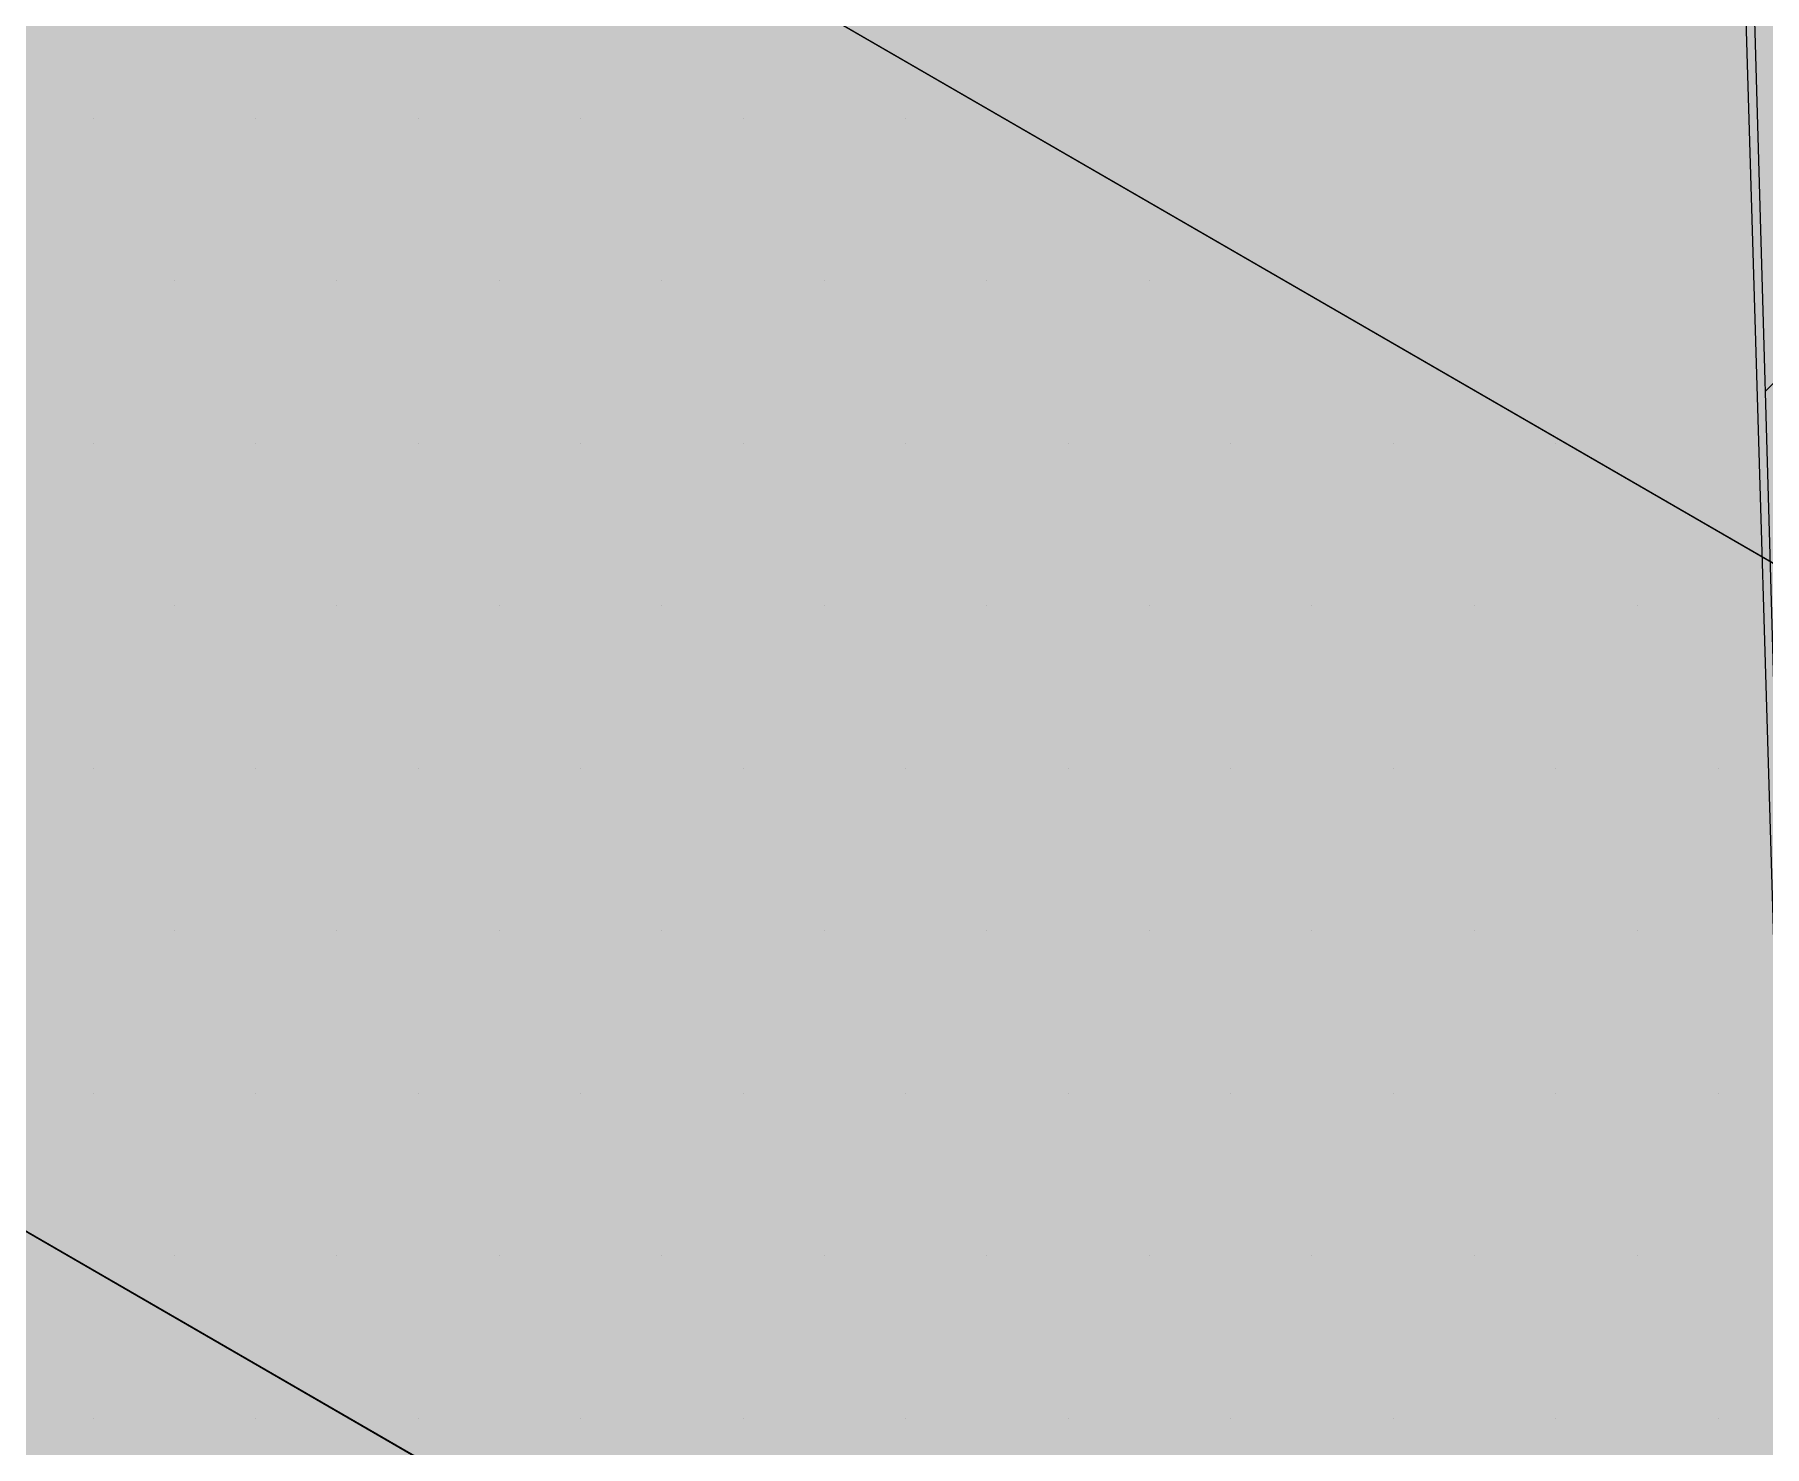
# Model space of a CAD drawing. Extents: x -1337 to 5791, y -3809 to 1769.
# Drawn here: x 732.51 to 746.88, y 1119.96 to 1131.69 of the extents above; entities that cross this region are included whole.
import ezdxf

# ---------------------------------------------------------------- set-up
doc = ezdxf.new("R2010")
doc.units = 0
doc.header["$MEASUREMENT"] = 0
for name, color, linetype, lineweight in [('.ATI-HATCH', 7, 'Continuous', 0), ('G-ANNO-TTLB', 7, 'Continuous', 0), ('TYVEK', 7, 'Continuous', 0)]:
    doc.layers.add(name, color=color, linetype=linetype, lineweight=lineweight)

# ---------------------------------------------------------------- blocks, each defined once
blk = doc.blocks.new('Block_88')
at = {"layer": '.ATI-HATCH'}
for points, knots in [([(699.603, 1114.952), (699.603, 1114.952), (728.372, 1098.309), (728.372, 1098.309), (728.372, 1098.309), (754.437, 1083.231), (754.437, 1083.231), (763.042, 1078.253), (774.053, 1081.193), (779.031, 1089.798), (780.616, 1092.538), (781.45, 1095.647), (781.45, 1098.812), (781.45, 1098.812), (781.45, 1132.236), (781.45, 1132.236), (781.45, 1132.236), (755.39, 1147.158), (755.39, 1147.158), (755.39, 1147.158), (755.39, 1147.146), (755.39, 1147.146), (755.39, 1147.146), (755.39, 1108.468), (755.39, 1108.468), (755.39, 1108.468), (728.372, 1124.097), (728.372, 1124.097), (728.372, 1124.097), (672.633, 1156.342), (672.633, 1156.342), (672.633, 1156.342), (672.719, 1156.39), (672.719, 1156.39), (672.719, 1156.39), (672.719, 1184.608), (672.719, 1184.608), (672.719, 1184.608), (650.324, 1197.447), (650.324, 1197.447), (650.324, 1197.447), (650.324, 1153.841), (650.324, 1153.841), (650.324, 1147.416), (653.749, 1141.478), (659.311, 1138.26), (659.311, 1138.26), (699.603, 1114.952), (699.603, 1114.952)], [0, 0, 0, 0, 1, 1, 1, 2, 2, 2, 3, 3, 3, 4, 4, 4, 5, 5, 5, 6, 6, 6, 7, 7, 7, 8, 8, 8, 9, 9, 9, 10, 10, 10, 11, 11, 11, 12, 12, 12, 13, 13, 13, 14, 14, 14, 15, 15, 15, 16, 16, 16, 16]), ([(728.372, 1124.097), (728.372, 1124.097), (755.34, 1108.497), (755.34, 1108.497), (755.34, 1108.497), (755.337, 1110.449), (755.337, 1110.449), (755.337, 1110.449), (755.39, 1122.418), (755.39, 1122.418), (755.39, 1122.418), (696.576, 1156.441), (696.576, 1156.441), (696.576, 1156.441), (672.811, 1156.441), (672.811, 1156.441), (672.811, 1156.441), (672.811, 1156.239), (672.811, 1156.239), (672.811, 1156.239), (728.372, 1124.097), (728.372, 1124.097)], [0, 0, 0, 0, 1, 1, 1, 2, 2, 2, 3, 3, 3, 4, 4, 4, 5, 5, 5, 6, 6, 6, 7, 7, 7, 7])]:
    blk.add_open_spline(points, degree=3, knots=knots, dxfattribs=at)
at = {"layer": '.ATI-HATCH', "color": 8, "lineweight": 0, "true_color": 0x808080}
for points in [[(732.995, 1130.993), (732.995, 1130.993), (732.995, 1130.993), (732.995, 1130.993)], [(734.345, 1130.993), (734.345, 1130.993), (734.345, 1130.993), (734.345, 1130.993)], [(735.695, 1130.993), (735.695, 1130.993), (735.695, 1130.993), (735.695, 1130.993)], [(737.045, 1130.993), (737.045, 1130.993), (737.045, 1130.993), (737.045, 1130.993)], [(738.395, 1130.993), (738.395, 1130.993), (738.395, 1130.993), (738.395, 1130.993)], [(739.745, 1130.993), (739.745, 1130.993), (739.745, 1130.993), (739.745, 1130.993)], [(733.67, 1129.643), (733.67, 1129.643), (733.67, 1129.643), (733.67, 1129.643)], [(735.02, 1129.643), (735.02, 1129.643), (735.02, 1129.643), (735.02, 1129.643)], [(736.37, 1129.643), (736.37, 1129.643), (736.37, 1129.643), (736.37, 1129.643)], [(737.72, 1129.643), (737.72, 1129.643), (737.72, 1129.643), (737.72, 1129.643)], [(739.07, 1129.643), (739.07, 1129.643), (739.07, 1129.643), (739.07, 1129.643)], [(740.42, 1129.643), (740.42, 1129.643), (740.42, 1129.643), (740.42, 1129.643)], [(741.77, 1129.643), (741.77, 1129.643), (741.77, 1129.643), (741.77, 1129.643)], [(732.995, 1128.293), (732.995, 1128.293), (732.995, 1128.293), (732.995, 1128.293)], [(734.345, 1128.293), (734.345, 1128.293), (734.345, 1128.293), (734.345, 1128.293)], [(735.695, 1128.293), (735.695, 1128.293), (735.695, 1128.293), (735.695, 1128.293)], [(737.045, 1128.293), (737.045, 1128.293), (737.045, 1128.293), (737.045, 1128.293)], [(738.395, 1128.293), (738.395, 1128.293), (738.395, 1128.293), (738.395, 1128.293)], [(739.745, 1128.293), (739.745, 1128.293), (739.745, 1128.293), (739.745, 1128.293)], [(741.095, 1128.293), (741.095, 1128.293), (741.095, 1128.293), (741.095, 1128.293)], [(742.445, 1128.293), (742.445, 1128.293), (742.445, 1128.293), (742.445, 1128.293)], [(743.795, 1128.293), (743.795, 1128.293), (743.795, 1128.293), (743.795, 1128.293)], [(745.145, 1128.293), (745.145, 1128.293), (745.145, 1128.293), (745.145, 1128.293)], [(733.67, 1126.943), (733.67, 1126.943), (733.67, 1126.943), (733.67, 1126.943)], [(735.02, 1126.943), (735.02, 1126.943), (735.02, 1126.943), (735.02, 1126.943)], [(736.37, 1126.943), (736.37, 1126.943), (736.37, 1126.943), (736.37, 1126.943)], [(737.72, 1126.943), (737.72, 1126.943), (737.72, 1126.943), (737.72, 1126.943)], [(739.07, 1126.943), (739.07, 1126.943), (739.07, 1126.943), (739.07, 1126.943)], [(740.42, 1126.943), (740.42, 1126.943), (740.42, 1126.943), (740.42, 1126.943)], [(741.77, 1126.943), (741.77, 1126.943), (741.77, 1126.943), (741.77, 1126.943)], [(743.12, 1126.943), (743.12, 1126.943), (743.12, 1126.943), (743.12, 1126.943)], [(744.47, 1126.943), (744.47, 1126.943), (744.47, 1126.943), (744.47, 1126.943)], [(745.82, 1126.943), (745.82, 1126.943), (745.82, 1126.943), (745.82, 1126.943)], [(732.995, 1125.593), (732.995, 1125.593), (732.995, 1125.593), (732.995, 1125.593)], [(734.345, 1125.593), (734.345, 1125.593), (734.345, 1125.593), (734.345, 1125.593)], [(735.695, 1125.593), (735.695, 1125.593), (735.695, 1125.593), (735.695, 1125.593)], [(737.045, 1125.593), (737.045, 1125.593), (737.045, 1125.593), (737.045, 1125.593)], [(738.395, 1125.593), (738.395, 1125.593), (738.395, 1125.593), (738.395, 1125.593)], [(739.745, 1125.593), (739.745, 1125.593), (739.745, 1125.593), (739.745, 1125.593)], [(741.095, 1125.593), (741.095, 1125.593), (741.095, 1125.593), (741.095, 1125.593)], [(742.445, 1125.593), (742.445, 1125.593), (742.445, 1125.593), (742.445, 1125.593)], [(743.795, 1125.593), (743.795, 1125.593), (743.795, 1125.593), (743.795, 1125.593)], [(745.145, 1125.593), (745.145, 1125.593), (745.145, 1125.593), (745.145, 1125.593)], [(746.495, 1125.593), (746.495, 1125.593), (746.495, 1125.593), (746.495, 1125.593)], [(733.67, 1124.243), (733.67, 1124.243), (733.67, 1124.243), (733.67, 1124.243)], [(735.02, 1124.243), (735.02, 1124.243), (735.02, 1124.243), (735.02, 1124.243)], [(736.37, 1124.243), (736.37, 1124.243), (736.37, 1124.243), (736.37, 1124.243)], [(737.72, 1124.243), (737.72, 1124.243), (737.72, 1124.243), (737.72, 1124.243)], [(739.07, 1124.243), (739.07, 1124.243), (739.07, 1124.243), (739.07, 1124.243)], [(740.42, 1124.243), (740.42, 1124.243), (740.42, 1124.243), (740.42, 1124.243)], [(741.77, 1124.243), (741.77, 1124.243), (741.77, 1124.243), (741.77, 1124.243)], [(743.12, 1124.243), (743.12, 1124.243), (743.12, 1124.243), (743.12, 1124.243)], [(744.47, 1124.243), (744.47, 1124.243), (744.47, 1124.243), (744.47, 1124.243)], [(745.82, 1124.243), (745.82, 1124.243), (745.82, 1124.243), (745.82, 1124.243)], [(732.995, 1122.893), (732.995, 1122.893), (732.995, 1122.893), (732.995, 1122.893)], [(734.345, 1122.893), (734.345, 1122.893), (734.345, 1122.893), (734.345, 1122.893)], [(735.695, 1122.893), (735.695, 1122.893), (735.695, 1122.893), (735.695, 1122.893)], [(737.045, 1122.893), (737.045, 1122.893), (737.045, 1122.893), (737.045, 1122.893)], [(738.395, 1122.893), (738.395, 1122.893), (738.395, 1122.893), (738.395, 1122.893)], [(739.745, 1122.893), (739.745, 1122.893), (739.745, 1122.893), (739.745, 1122.893)], [(741.095, 1122.893), (741.095, 1122.893), (741.095, 1122.893), (741.095, 1122.893)], [(742.445, 1122.893), (742.445, 1122.893), (742.445, 1122.893), (742.445, 1122.893)], [(743.795, 1122.893), (743.795, 1122.893), (743.795, 1122.893), (743.795, 1122.893)], [(745.145, 1122.893), (745.145, 1122.893), (745.145, 1122.893), (745.145, 1122.893)], [(746.495, 1122.893), (746.495, 1122.893), (746.495, 1122.893), (746.495, 1122.893)], [(733.67, 1121.543), (733.67, 1121.543), (733.67, 1121.543), (733.67, 1121.543)], [(735.02, 1121.543), (735.02, 1121.543), (735.02, 1121.543), (735.02, 1121.543)], [(736.37, 1121.543), (736.37, 1121.543), (736.37, 1121.543), (736.37, 1121.543)], [(737.72, 1121.543), (737.72, 1121.543), (737.72, 1121.543), (737.72, 1121.543)], [(739.07, 1121.543), (739.07, 1121.543), (739.07, 1121.543), (739.07, 1121.543)], [(740.42, 1121.543), (740.42, 1121.543), (740.42, 1121.543), (740.42, 1121.543)], [(741.77, 1121.543), (741.77, 1121.543), (741.77, 1121.543), (741.77, 1121.543)], [(743.12, 1121.543), (743.12, 1121.543), (743.12, 1121.543), (743.12, 1121.543)], [(744.47, 1121.543), (744.47, 1121.543), (744.47, 1121.543), (744.47, 1121.543)], [(745.82, 1121.543), (745.82, 1121.543), (745.82, 1121.543), (745.82, 1121.543)], [(732.995, 1120.193), (732.995, 1120.193), (732.995, 1120.193), (732.995, 1120.193)], [(734.345, 1120.193), (734.345, 1120.193), (734.345, 1120.193), (734.345, 1120.193)], [(735.695, 1120.193), (735.695, 1120.193), (735.695, 1120.193), (735.695, 1120.193)], [(737.045, 1120.193), (737.045, 1120.193), (737.045, 1120.193), (737.045, 1120.193)], [(738.395, 1120.193), (738.395, 1120.193), (738.395, 1120.193), (738.395, 1120.193)], [(739.745, 1120.193), (739.745, 1120.193), (739.745, 1120.193), (739.745, 1120.193)], [(741.095, 1120.193), (741.095, 1120.193), (741.095, 1120.193), (741.095, 1120.193)], [(742.445, 1120.193), (742.445, 1120.193), (742.445, 1120.193), (742.445, 1120.193)], [(743.795, 1120.193), (743.795, 1120.193), (743.795, 1120.193), (743.795, 1120.193)], [(745.145, 1120.193), (745.145, 1120.193), (745.145, 1120.193), (745.145, 1120.193)], [(746.495, 1120.193), (746.495, 1120.193), (746.495, 1120.193), (746.495, 1120.193)]]:
    blk.add_open_spline(points, degree=3, dxfattribs=at)
blk = doc.blocks.new('Block_114')
at = {"layer": '.ATI-HATCH', "true_color": 0xe6e6e6, "transparency": 33554687}
h = blk.add_hatch(color=254, dxfattribs=at)
edge = h.paths.add_edge_path()
edge.add_spline(control_points=[(1127.245, 1640.099), (1127.245, 1640.099), (1125.812, 1640.051), (1125.812, 1640.051), (1125.812, 1640.051), (1122.801, 1639.956), (1122.801, 1639.956), (1122.801, 1639.956), (1111.334, 1639.478), (1111.334, 1639.478), (1111.334, 1639.478), (1110.188, 1639.43), (1110.188, 1639.43), (1110.188, 1639.43), (1090.454, 1638.666), (1090.454, 1638.666), (1090.454, 1638.666), (1086.488, 1638.522), (1086.488, 1638.522), (1086.488, 1638.522), (1064.653, 1637.662), (1064.653, 1637.662), (1064.653, 1637.662), (1037.752, 1636.611), (1037.752, 1636.611), (1037.752, 1636.611), (1033.883, 1636.467), (1033.883, 1636.467), (1033.883, 1636.467), (1012.906, 1635.655), (1012.906, 1635.655), (1012.906, 1635.655), (999.099, 1635.13), (999.099, 1635.13), (999.099, 1635.13), (922.124, 1632.12), (922.124, 1632.12), (922.124, 1632.12), (843.096, 1629.014), (843.096, 1629.014), (843.096, 1629.014), (806.018, 1627.58), (806.018, 1627.58), (806.018, 1627.58), (772.428, 1626.291), (772.428, 1626.291), (772.428, 1626.291), (743.713, 1625.144), (743.713, 1625.144), (743.713, 1625.144), (721.447, 1624.283), (721.447, 1624.283), (721.447, 1624.283), (707.017, 1623.71), (707.017, 1623.71), (707.017, 1623.71), (701.857, 1623.519), (701.857, 1623.519), (701.857, 1623.519), (716.812, 1040.313), (716.812, 1040.313), (716.812, 1040.313), (716.861, 1038.976), (716.861, 1038.976), (716.861, 1038.976), (1114.678, 1092.203), (1114.678, 1092.203), (1114.678, 1092.203), (1127.245, 1640.099), (1127.245, 1640.099)], knot_values=[0, 0, 0, 0, 1, 1, 1, 2, 2, 2, 3, 3, 3, 4, 4, 4, 5, 5, 5, 6, 6, 6, 7, 7, 7, 8, 8, 8, 9, 9, 9, 10, 10, 10, 11, 11, 11, 12, 12, 12, 13, 13, 13, 14, 14, 14, 15, 15, 15, 16, 16, 16, 17, 17, 17, 18, 18, 18, 19, 19, 19, 20, 20, 20, 21, 21, 21, 22, 22, 22, 23, 23, 23, 23], degree=3, periodic=0)
edge.add_line((1127.245, 1640.099), (1127.245, 1640.099))
edge = h.paths.add_edge_path()
edge.add_spline(control_points=[(822.072, 1176.916), (822.072, 1176.916), (821.977, 1185.994), (821.977, 1185.994), (821.977, 1185.994), (818.728, 1444.629), (818.728, 1444.629), (818.728, 1444.629), (818.489, 1446.206), (818.489, 1446.206), (818.489, 1446.206), (818.68, 1446.684), (818.68, 1446.684), (818.68, 1446.684), (818.155, 1489.925), (818.155, 1489.925), (818.155, 1489.925), (818.059, 1497.57), (818.059, 1497.57), (818.059, 1497.57), (818.059, 1497.953), (818.059, 1497.953), (818.059, 1497.953), (1016.299, 1509.946), (1016.299, 1509.946), (1016.299, 1509.946), (1020.934, 1510.184), (1020.934, 1510.184), (1020.934, 1510.184), (1021.46, 1510.232), (1021.46, 1510.232), (1021.46, 1510.232), (1022.798, 1510.327), (1022.798, 1510.327), (1022.798, 1510.327), (1022.272, 1462.93), (1022.272, 1462.93), (1022.272, 1462.93), (1022.511, 1462.452), (1022.511, 1462.452), (1022.511, 1462.452), (1022.223, 1458.677), (1022.223, 1458.677), (1022.223, 1458.677), (1020.361, 1291.876), (1020.361, 1291.876), (1020.361, 1291.876), (1020.6, 1291.398), (1020.6, 1291.398), (1020.6, 1291.398), (1020.312, 1288.865), (1020.312, 1288.865), (1020.312, 1288.865), (1019.215, 1190.199), (1019.215, 1190.199), (1019.215, 1190.199), (822.216, 1167.599), (822.216, 1167.599), (822.216, 1167.599), (822.168, 1168.698), (822.168, 1168.698), (822.168, 1168.698), (822.168, 1169.224), (822.168, 1169.224), (822.168, 1169.224), (822.072, 1176.869), (822.072, 1176.869), (822.072, 1176.869), (822.072, 1176.916), (822.072, 1176.916)], knot_values=[0, 0, 0, 0, 1, 1, 1, 2, 2, 2, 3, 3, 3, 4, 4, 4, 5, 5, 5, 6, 6, 6, 7, 7, 7, 8, 8, 8, 9, 9, 9, 10, 10, 10, 11, 11, 11, 12, 12, 12, 13, 13, 13, 14, 14, 14, 15, 15, 15, 16, 16, 16, 17, 17, 17, 18, 18, 18, 19, 19, 19, 20, 20, 20, 21, 21, 21, 22, 22, 22, 23, 23, 23, 23], degree=3, periodic=0)
edge.add_line((822.072, 1176.916), (822.072, 1176.916))
at = {"layer": '.ATI-HATCH', "true_color": 0x000000, "transparency": 33554687}
h = blk.add_hatch(dxfattribs=at)
h.set_pattern_fill('_U', color=18, scale=10, angle=45, style=2, pattern_type=0)
h.set_pattern_definition([(45, (0, 0), (-7.071067, 7.07107), [])])
h.paths.add_polyline_path([(741.051, 1332.029), (820.848, 1340.319), (823.158, 1167.197), (1020.157, 1189.798), (1022.002, 1362.564), (1095.763, 1370.147), (1090.142, 1125.461), (748.236, 1081.791)])
at = {"layer": '.ATI-HATCH'}
blk.add_lwpolyline([(741.051, 1332.029), (820.848, 1340.319), (823.158, 1167.197), (1020.157, 1189.798), (1022.002, 1362.564), (1095.763, 1370.147), (1090.142, 1125.461), (748.236, 1081.791)], close=True, dxfattribs=at)
for points, knots in [([(1127.245, 1640.099), (1127.245, 1640.099), (1125.812, 1640.051), (1125.812, 1640.051), (1125.812, 1640.051), (1122.801, 1639.956), (1122.801, 1639.956), (1122.801, 1639.956), (1111.334, 1639.478), (1111.334, 1639.478), (1111.334, 1639.478), (1110.188, 1639.43), (1110.188, 1639.43), (1110.188, 1639.43), (1090.454, 1638.666), (1090.454, 1638.666), (1090.454, 1638.666), (1086.488, 1638.522), (1086.488, 1638.522), (1086.488, 1638.522), (1064.653, 1637.662), (1064.653, 1637.662), (1064.653, 1637.662), (1037.752, 1636.611), (1037.752, 1636.611), (1037.752, 1636.611), (1033.883, 1636.467), (1033.883, 1636.467), (1033.883, 1636.467), (1012.906, 1635.655), (1012.906, 1635.655), (1012.906, 1635.655), (999.099, 1635.13), (999.099, 1635.13), (999.099, 1635.13), (922.124, 1632.12), (922.124, 1632.12), (922.124, 1632.12), (843.096, 1629.014), (843.096, 1629.014), (843.096, 1629.014), (806.018, 1627.58), (806.018, 1627.58), (806.018, 1627.58), (772.428, 1626.291), (772.428, 1626.291), (772.428, 1626.291), (743.713, 1625.144), (743.713, 1625.144), (743.713, 1625.144), (721.447, 1624.283), (721.447, 1624.283), (721.447, 1624.283), (707.017, 1623.71), (707.017, 1623.71), (707.017, 1623.71), (701.857, 1623.519), (701.857, 1623.519), (701.857, 1623.519), (716.812, 1040.313), (716.812, 1040.313), (716.812, 1040.313), (716.861, 1038.976), (716.861, 1038.976), (716.861, 1038.976), (1114.678, 1092.203), (1114.678, 1092.203), (1114.678, 1092.203), (1127.245, 1640.099), (1127.245, 1640.099)], [0, 0, 0, 0, 1, 1, 1, 2, 2, 2, 3, 3, 3, 4, 4, 4, 5, 5, 5, 6, 6, 6, 7, 7, 7, 8, 8, 8, 9, 9, 9, 10, 10, 10, 11, 11, 11, 12, 12, 12, 13, 13, 13, 14, 14, 14, 15, 15, 15, 16, 16, 16, 17, 17, 17, 18, 18, 18, 19, 19, 19, 20, 20, 20, 21, 21, 21, 22, 22, 22, 23, 23, 23, 23]), ([(733.353, 1573.737), (733.353, 1573.737), (1100.348, 1590.376), (1100.348, 1590.376), (1100.348, 1590.376), (1089.705, 1126.01), (1089.705, 1126.01), (1089.705, 1126.01), (748.218, 1082.393), (748.218, 1082.393), (748.218, 1082.393), (733.353, 1573.737), (733.353, 1573.737)], [0, 0, 0, 0, 1, 1, 1, 2, 2, 2, 3, 3, 3, 4, 4, 4, 4])]:
    blk.add_open_spline(points, degree=3, knots=knots, dxfattribs=at)
at = {"layer": '.ATI-HATCH', "color": 18, "lineweight": 18, "true_color": 0x000000}
blk.add_open_spline([(733.353, 1573.737), (733.353, 1573.737), (1100.348, 1590.376), (1100.348, 1590.376), (1100.348, 1590.376), (1089.705, 1126.01), (1089.705, 1126.01), (1089.705, 1126.01), (748.218, 1082.393), (748.218, 1082.393), (748.218, 1082.393), (733.353, 1573.737), (733.353, 1573.737)], degree=3, knots=[0, 0, 0, 0, 1, 1, 1, 2, 2, 2, 3, 3, 3, 4, 4, 4, 4], dxfattribs=at)
blk = doc.blocks.new('Block_113')
at = {"layer": '.ATI-HATCH'}
blk.add_blockref('Block_114', (0, 0), dxfattribs=at)

msp = doc.modelspace()

# ---------------------------------------------------------------- hatches: boundary and pattern name
at = {"layer": 'G-ANNO-TTLB', "true_color": 0xff00ff, "transparency": 33554687}
h = msp.add_hatch(color=6, dxfattribs=at)
edge = h.paths.add_edge_path()
edge.add_spline(control_points=[(1773.018, -796.5), (1773.018, -796.5), (-1156.5, -796.5), (-1156.5, -796.5), (-1156.5, -796.5), (-1156.5, 1660.5), (-1156.5, 1660.5), (-1156.5, 1660.5), (1773.018, 1660.5), (1773.018, 1660.5), (1773.018, 1660.5), (1773.018, -796.5), (1773.018, -796.5)], knot_values=[0, 0, 0, 0, 1, 1, 1, 2, 2, 2, 3, 3, 3, 4, 4, 4, 4], degree=3, periodic=0)
edge = h.paths.add_edge_path()
edge.add_spline(control_points=[(-1147.5, 1651.5), (-1147.5, 1651.5), (-1147.5, -787.5), (-1147.5, -787.5), (-1147.5, -787.5), (1764.018, -787.5), (1764.018, -787.5), (1764.018, -787.5), (1764.018, 1651.5), (1764.018, 1651.5), (1764.018, 1651.5), (-1147.5, 1651.5), (-1147.5, 1651.5)], knot_values=[0, 0, 0, 0, 1, 1, 1, 2, 2, 2, 3, 3, 3, 4, 4, 4, 4], degree=3, periodic=0)
edge.add_line((-1147.5, 1651.5), (-1147.5, 1651.5))

# ---------------------------------------------------------------- linework, layer by layer
at = {"layer": 'G-ANNO-TTLB'}
for points in [[(1773.018, -796.5), (1773.018, -796.5), (-1156.5, -796.5), (-1156.5, -796.5), (-1156.5, -796.5), (-1156.5, 1660.5), (-1156.5, 1660.5), (-1156.5, 1660.5), (1773.018, 1660.5), (1773.018, 1660.5), (1773.018, 1660.5), (1773.018, -796.5), (1773.018, -796.5)], [(-1147.5, 1651.5), (-1147.5, 1651.5), (-1147.5, -787.5), (-1147.5, -787.5), (-1147.5, -787.5), (1764.018, -787.5), (1764.018, -787.5), (1764.018, -787.5), (1764.018, 1651.5), (1764.018, 1651.5), (1764.018, 1651.5), (-1147.5, 1651.5), (-1147.5, 1651.5)]]:
    msp.add_open_spline(points, degree=3, knots=[0, 0, 0, 0, 1, 1, 1, 2, 2, 2, 3, 3, 3, 4, 4, 4, 4], dxfattribs=at)
at = {"layer": 'TYVEK', "color": 4, "lineweight": 25, "true_color": 0x00ffff}
for p, q in [((684.853, 1163.223), (755.39, 1122.418)), ((728.372, 1124.097), (755.34, 1108.497))]:
    msp.add_line(p, q, dxfattribs=at)

# ---------------------------------------------------------------- block references
at = {"layer": '.ATI-HATCH'}
for name in ['Block_113', 'Block_88']:
    msp.add_blockref(name, (0, 0), dxfattribs=at)

doc.saveas('drawing.dxf')
